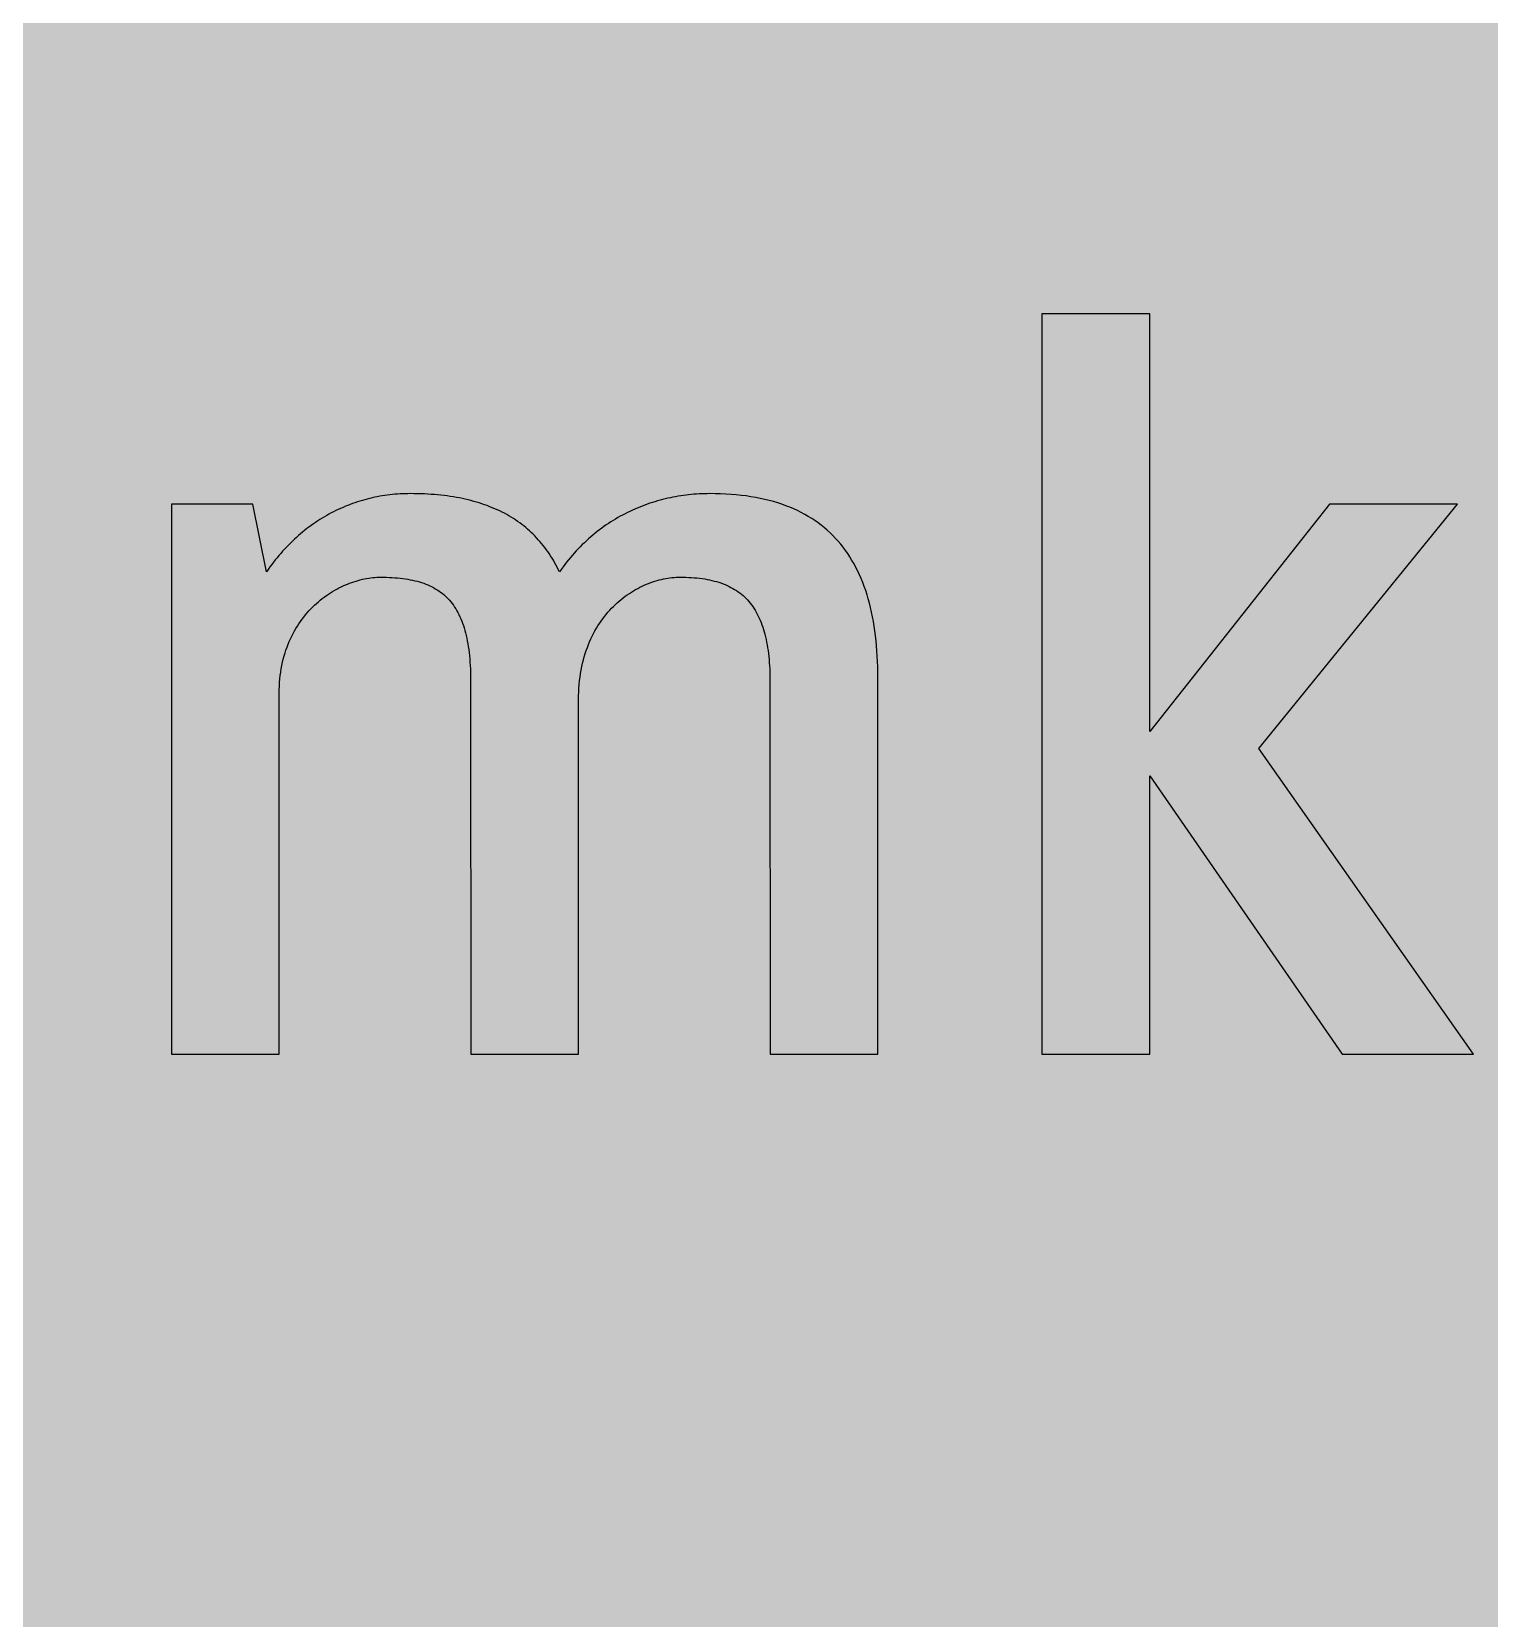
# Model space of a CAD drawing. Header units: millimetres. Extents: x 0 to 212, y 0 to 318.
# Drawn here: x 81.6 to 154.5, y 158.8 to 238.2 of the extents above; entities that cross this region are included whole.
import ezdxf

# ---------------------------------------------------------------- set-up
doc = ezdxf.new("R2010")
doc.units = ezdxf.units.MM

msp = doc.modelspace()

# ---------------------------------------------------------------- hatches: boundary and pattern name
for color, points in [(40, [(14.1633, 0.0536), (13.9878, 0.0533), (13.8125, 0.0559), (13.6373, 0.061), (13.462, 0.0686), (13.2893, 0.0787), (13.114, 0.0914), (12.9413, 0.1041), (12.7686, 0.1219), (12.5959, 0.1397), (12.4231, 0.16), (12.2504, 0.1829), (12.0777, 0.2057), (11.9075, 0.2337), (11.7373, 0.2616), (11.5672, 0.2921), (11.397, 0.3251), (11.2268, 0.3607), (11.0592, 0.3988), (10.8915, 0.4369), (10.7239, 0.4775), (10.5562, 0.5207), (10.3886, 0.5664), (10.2235, 0.6121), (10.0584, 0.6629), (9.8933, 0.7137), (9.7307, 0.7671), (9.5682, 0.8204), (9.4056, 0.8788), (9.2431, 0.9373), (9.083, 0.9982), (8.923, 1.0617), (8.763, 1.1252), (8.6055, 1.1938), (8.4455, 1.2624), (8.2906, 1.331), (8.1331, 1.4046), (7.9781, 1.4783), (7.8232, 1.5545), (7.6708, 1.6332), (7.5184, 1.7145), (7.366, 1.7958), (7.2161, 1.8796), (7.0663, 1.966), (6.919, 2.0523), (6.7716, 2.1438), (6.6243, 2.2352), (6.4795, 2.3266), (6.3348, 2.4232), (6.19, 2.5197), (6.0477, 2.6187), (5.908, 2.7178), (5.7683, 2.8194), (5.6286, 2.9235), (5.4915, 3.0302), (5.3543, 3.1369), (5.2197, 3.2461), (5.0851, 3.3579), (4.953, 3.4722), (4.8209, 3.5865), (4.6914, 3.7033), (4.5644, 3.8202), (4.4348, 3.9395), (4.3104, 4.0615), (4.1859, 4.1859), (4.0615, 4.3104), (3.9395, 4.4348), (3.8202, 4.5618), (3.7033, 4.6914), (3.5865, 4.8209), (3.4722, 4.953), (3.3579, 5.0851), (3.2487, 5.2197), (3.1369, 5.3543), (3.0302, 5.4915), (2.9235, 5.6286), (2.8194, 5.7683), (2.7178, 5.908), (2.6187, 6.0477), (2.5197, 6.19), (2.4232, 6.3348), (2.3266, 6.477), (2.2352, 6.6243), (2.1438, 6.7691), (2.0523, 6.9164), (1.966, 7.0663), (1.8796, 7.2161), (1.7958, 7.366), (1.7145, 7.5184), (1.6332, 7.6708), (1.5545, 7.8232), (1.4783, 7.9781), (1.4046, 8.1331), (1.331, 8.2906), (1.2598, 8.4455), (1.1913, 8.603), (1.1252, 8.763), (1.0592, 8.923), (0.9982, 9.083), (0.9373, 9.2431), (0.8763, 9.4056), (0.8204, 9.5682), (0.7645, 9.7307), (0.7112, 9.8933), (0.6604, 10.0584), (0.6121, 10.2235), (0.5639, 10.3911), (0.5207, 10.5562), (0.4775, 10.7239), (0.4343, 10.8915), (0.3962, 11.0592), (0.3607, 11.2268), (0.3251, 11.397), (0.2921, 11.5672), (0.2616, 11.7373), (0.2311, 11.9075), (0.2057, 12.0802), (0.1803, 12.2504), (0.1575, 12.4231), (0.1372, 12.5959), (0.1194, 12.7686), (0.1041, 12.9413), (0.0889, 13.1166), (0.0787, 13.2893), (0.0686, 13.4645), (0.061, 13.6373), (0.0559, 13.8125), (0.0508, 13.9878), (0.0508, 14.163), (0.0522, 303.4425), (0.0508, 303.6164), (0.0559, 303.7916), (0.061, 303.9669), (0.0686, 304.1396), (0.0787, 304.3149), (0.0889, 304.4876), (0.1041, 304.6628), (0.1194, 304.8356), (0.1372, 305.0083), (0.1575, 305.181), (0.1803, 305.3537), (0.2057, 305.5239), (0.2311, 305.6966), (0.2616, 305.8668), (0.2921, 306.037), (0.3251, 306.2072), (0.3607, 306.3748), (0.3962, 306.545), (0.4343, 306.7126), (0.4775, 306.8803), (0.5207, 307.0479), (0.5639, 307.213), (0.6121, 307.3781), (0.6604, 307.5432), (0.7112, 307.7083), (0.7645, 307.8734), (0.8204, 308.036), (0.8763, 308.1985), (0.9373, 308.3611), (0.9982, 308.5211), (1.0592, 308.6811), (1.1252, 308.8411), (1.1913, 308.9986), (1.2598, 309.1561), (1.331, 309.3136), (1.4046, 309.4685), (1.4783, 309.626), (1.5545, 309.7784), (1.6332, 309.9333), (1.7145, 310.0857), (1.7958, 310.2356), (1.8796, 310.388), (1.966, 310.5379), (2.0523, 310.6852), (2.1438, 310.8325), (2.2352, 310.9798), (2.3266, 311.1246), (2.4232, 311.2694), (2.5197, 311.4116), (2.6187, 311.5539), (2.7178, 311.6961), (2.8194, 311.8358), (2.9235, 311.9755), (3.0302, 312.1127), (3.1369, 312.2473), (3.2487, 312.3844), (3.3579, 312.5165), (3.4722, 312.6486), (3.5865, 312.7807), (3.7033, 312.9102), (3.8202, 313.0398), (3.9395, 313.1668), (4.0615, 313.2938), (4.1859, 313.4182), (4.3104, 313.5401), (4.4348, 313.6621), (4.5644, 313.784), (4.6914, 313.9008), (4.8209, 314.0177), (4.953, 314.132), (5.0851, 314.2437), (5.2197, 314.3555), (5.3543, 314.4647), (5.4915, 314.5739), (5.6286, 314.6781), (5.7683, 314.7822), (5.908, 314.8838), (6.0477, 314.9854), (6.19, 315.0845), (6.3348, 315.181), (6.4795, 315.275), (6.6243, 315.3689), (6.7716, 315.4604), (6.919, 315.5493), (7.0663, 315.6382), (7.2161, 315.7245), (7.366, 315.8084), (7.5184, 315.8896), (7.6708, 315.9709), (7.8232, 316.0471), (7.9781, 316.1233), (8.1331, 316.1995), (8.2906, 316.2706), (8.4455, 316.3418), (8.6055, 316.4103), (8.763, 316.4789), (8.923, 316.5424), (9.083, 316.6059), (9.2431, 316.6669), (9.4056, 316.7253), (9.5682, 316.7837), (9.7307, 316.8371), (9.8933, 316.8904), (10.0584, 316.9412), (10.2235, 316.992), (10.3886, 317.0377), (10.5562, 317.0834), (10.7239, 317.1266), (10.8915, 317.1673), (11.0592, 317.2079), (11.2268, 317.2435), (11.397, 317.279), (11.5672, 317.312), (11.7373, 317.3425), (11.9075, 317.3705), (12.0777, 317.3984), (12.2504, 317.4213), (12.4231, 317.4441), (12.5959, 317.4644), (12.7686, 317.4822), (12.9413, 317.5), (13.114, 317.5127), (13.2893, 317.5254), (13.462, 317.5356), (13.6373, 317.5432), (13.8125, 317.5483), (13.9878, 317.5508), (14.163, 317.5533), (197.6078, 317.5536), (197.7822, 317.5508), (197.9574, 317.5483), (198.1327, 317.5432), (198.3054, 317.5356), (198.4807, 317.5254), (198.6534, 317.5127), (198.8287, 317.5), (199.0014, 317.4822), (199.1741, 317.4644), (199.3468, 317.4441), (199.5195, 317.4213), (199.6897, 317.3984), (199.8624, 317.3705), (200.0326, 317.3425), (200.2028, 317.312), (200.373, 317.279), (200.5432, 317.2435), (200.7108, 317.2079), (200.8784, 317.1673), (201.0461, 317.1266), (201.2137, 317.0834), (201.3788, 317.0377), (201.5465, 316.992), (201.7116, 316.9412), (201.8767, 316.8904), (202.0392, 316.8371), (202.2018, 316.7837), (202.3643, 316.7253), (202.5269, 316.6669), (202.6869, 316.6059), (202.8469, 316.5424), (203.007, 316.4789), (203.167, 316.4103), (203.3245, 316.3418), (203.4794, 316.2706), (203.6369, 316.1995), (203.7918, 316.1233), (203.9468, 316.0471), (204.0992, 315.9709), (204.2516, 315.8896), (204.404, 315.8084), (204.5538, 315.7245), (204.7037, 315.6382), (204.8535, 315.5493), (205.0009, 315.4604), (205.1456, 315.3689), (205.293, 315.275), (205.4352, 315.181), (205.58, 315.0845), (205.7222, 314.9854), (205.8619, 314.8838), (206.0016, 314.7822), (206.1413, 314.6781), (206.2785, 314.5739), (206.4156, 314.4647), (206.5503, 314.3555), (206.6849, 314.2437), (206.817, 314.132), (206.949, 314.0177), (207.0786, 313.9008), (207.2081, 313.784), (207.3351, 313.6621), (207.4596, 313.5401), (207.584, 313.4182), (207.7085, 313.2938), (207.8304, 313.1668), (207.9498, 313.0398), (208.0666, 312.9102), (208.1835, 312.7807), (208.2978, 312.6486), (208.4121, 312.5165), (208.5238, 312.3844), (208.6331, 312.2473), (208.7397, 312.1127), (208.8464, 311.9755), (208.9506, 311.8358), (209.0522, 311.6961), (209.1512, 311.5539), (209.2503, 311.4116), (209.3468, 311.2694), (209.4433, 311.1246), (209.5348, 310.9798), (209.6262, 310.8325), (209.7176, 310.6852), (209.804, 310.5379), (209.8904, 310.388), (209.9742, 310.2356), (210.0555, 310.0857), (210.1367, 309.9333), (210.2155, 309.7784), (210.2917, 309.626), (210.3653, 309.4685), (210.439, 309.3136), (210.5076, 309.1561), (210.5762, 308.9986), (210.6447, 308.8411), (210.7082, 308.6811), (210.7717, 308.5211), (210.8327, 308.3611), (210.8911, 308.1985), (210.9495, 308.036), (211.0029, 307.8734), (211.0562, 307.7083), (211.107, 307.5432), (211.1578, 307.3781), (211.2035, 307.213), (211.2493, 307.0479), (211.2924, 306.8803), (211.3331, 306.7126), (211.3712, 306.545), (211.4093, 306.3748), (211.4448, 306.2072), (211.4779, 306.037), (211.5083, 305.8668), (211.5363, 305.6966), (211.5642, 305.5239), (211.5871, 305.3537), (211.6099, 305.181), (211.6303, 305.0083), (211.648, 304.8356), (211.6658, 304.6628), (211.6785, 304.4876), (211.6912, 304.3149), (211.7014, 304.1396), (211.709, 303.9669), (211.7141, 303.7916), (211.7166, 303.6164), (211.7166, 303.4411), (211.7189, 14.1647), (211.7166, 13.9878), (211.7141, 13.8125), (211.709, 13.6373), (211.7014, 13.4645), (211.6912, 13.2893), (211.6785, 13.1166), (211.6658, 12.9413), (211.648, 12.7686), (211.6303, 12.5959), (211.6099, 12.4231), (211.5871, 12.2504), (211.5642, 12.0802), (211.5363, 11.9075), (211.5083, 11.7373), (211.4779, 11.5672), (211.4448, 11.397), (211.4093, 11.2268), (211.3712, 11.0592), (211.3331, 10.8915), (211.2924, 10.7239), (211.2493, 10.5562), (211.2035, 10.3911), (211.1578, 10.2235), (211.107, 10.0584), (211.0562, 9.8933), (211.0029, 9.7307), (210.9495, 9.5682), (210.8911, 9.4056), (210.8327, 9.2431), (210.7717, 9.083), (210.7082, 8.923), (210.6447, 8.763), (210.5762, 8.603), (210.5076, 8.4455), (210.439, 8.2906), (210.3653, 8.1331), (210.2917, 7.9781), (210.2155, 7.8232), (210.1367, 7.6708), (210.0555, 7.5184), (209.9742, 7.366), (209.8904, 7.2161), (209.804, 7.0663), (209.7176, 6.9164), (209.6262, 6.7691), (209.5348, 6.6243), (209.4433, 6.477), (209.3468, 6.3348), (209.2503, 6.19), (209.1512, 6.0477), (209.0522, 5.908), (208.9506, 5.7683), (208.8464, 5.6286), (208.7397, 5.4915), (208.6331, 5.3543), (208.5238, 5.2197), (208.4121, 5.0851), (208.2978, 4.953), (208.1835, 4.8209), (208.0666, 4.6914), (207.9498, 4.5618), (207.8304, 4.4348), (207.7085, 4.3104), (207.584, 4.1859), (207.4596, 4.0615), (207.3351, 3.9395), (207.2081, 3.8202), (207.0786, 3.7033), (206.949, 3.5865), (206.817, 3.4722), (206.6849, 3.3579), (206.5503, 3.2461), (206.4156, 3.1369), (206.2785, 3.0302), (206.1413, 2.9235), (206.0016, 2.8194), (205.8619, 2.7178), (205.7222, 2.6187), (205.58, 2.5197), (205.4352, 2.4232), (205.293, 2.3266), (205.1456, 2.2352), (205.0009, 2.1438), (204.8535, 2.0523), (204.7037, 1.966), (204.5538, 1.8796), (204.404, 1.7958), (204.2516, 1.7145), (204.0992, 1.6332), (203.9468, 1.5545), (203.7918, 1.4783), (203.6369, 1.4046), (203.4794, 1.331), (203.3245, 1.2624), (203.167, 1.1938), (203.007, 1.1252), (202.8469, 1.0617), (202.6869, 0.9982), (202.5269, 0.9373), (202.3643, 0.8788), (202.2018, 0.8204), (202.0392, 0.7671), (201.8767, 0.7137), (201.7116, 0.6629), (201.5465, 0.6121), (201.3788, 0.5664), (201.2137, 0.5207), (201.0461, 0.4775), (200.8784, 0.4369), (200.7108, 0.3988), (200.5432, 0.3607), (200.373, 0.3251), (200.2028, 0.2921), (200.0326, 0.2616), (199.8624, 0.2337), (199.6897, 0.2057), (199.5195, 0.1829), (199.3468, 0.16), (199.1741, 0.1397), (199.0014, 0.1219), (198.8287, 0.1041), (198.6534, 0.0914), (198.4807, 0.0787), (198.3054, 0.0686), (198.1327, 0.061), (197.9574, 0.0559), (197.7822, 0.0533), (197.6069, 0.0533)]), (59, [(137.5311, 187.0258), (137.5311, 200.9426), (147.1605, 187.0258), (153.7229, 187.0258), (142.9812, 202.3177), (152.9292, 214.5411), (146.527, 214.5411), (137.5311, 203.1654), (137.5311, 224.0661), (132.1333, 224.0661), (132.1333, 187.0258)]), (59, [(108.9561, 187.0258), (108.9561, 204.7529), (108.9558, 204.9501), (108.9635, 205.1456), (108.9736, 205.3387), (108.9889, 205.5266), (109.0066, 205.7121), (109.0295, 205.8924), (109.0574, 206.0702), (109.0854, 206.2455), (109.1209, 206.4156), (109.1565, 206.5833), (109.1971, 206.7484), (109.2429, 206.9084), (109.2886, 207.0659), (109.3394, 207.2208), (109.3953, 207.3707), (109.4511, 207.518), (109.5096, 207.6628), (109.5731, 207.8025), (109.6391, 207.9396), (109.7077, 208.0743), (109.7763, 208.2038), (109.8499, 208.3333), (109.9261, 208.4553), (110.0049, 208.5772), (110.0836, 208.694), (110.1674, 208.8083), (110.2512, 208.9201), (110.3376, 209.0268), (110.4265, 209.1334), (110.5154, 209.235), (110.6068, 209.3316), (110.7008, 209.4281), (110.7948, 209.5195), (110.8913, 209.6084), (110.9904, 209.6948), (111.0894, 209.7761), (111.1885, 209.8573), (111.2901, 209.9335), (111.3942, 210.0072), (111.4958, 210.0783), (111.6, 210.1444), (111.7067, 210.2079), (111.8108, 210.2714), (111.9175, 210.3298), (112.0242, 210.3831), (112.1334, 210.4365), (112.2401, 210.4873), (112.3467, 210.533), (112.456, 210.5762), (112.5626, 210.6168), (112.6719, 210.6549), (112.7785, 210.6905), (112.8878, 210.7209), (112.9944, 210.7514), (113.1011, 210.7768), (113.2078, 210.8022), (113.3145, 210.8225), (113.4186, 210.8403), (113.5253, 210.8556), (113.6294, 210.8683), (113.731, 210.8759), (113.8326, 210.8835), (113.9342, 210.8886), (114.0333, 210.8886), (114.1806, 210.8886), (114.3254, 210.886), (114.4676, 210.8784), (114.6073, 210.8708), (114.7445, 210.8606), (114.8791, 210.8505), (115.0112, 210.8352), (115.1382, 210.8175), (115.2652, 210.7997), (115.3897, 210.7768), (115.509, 210.754), (115.6284, 210.7286), (115.7453, 210.6981), (115.857, 210.6676), (115.9688, 210.6346), (116.0755, 210.599), (116.1821, 210.5584), (116.2863, 210.5177), (116.3853, 210.4746), (116.4844, 210.4288), (116.5809, 210.3806), (116.6724, 210.3298), (116.7638, 210.2764), (116.8527, 210.218), (116.9391, 210.1596), (117.0229, 210.0986), (117.1042, 210.0351), (117.1829, 209.9666), (117.2591, 209.898), (117.3328, 209.8243), (117.4039, 209.7507), (117.475, 209.6719), (117.541, 209.5906), (117.6045, 209.5068), (117.668, 209.4205), (117.729, 209.3316), (117.7849, 209.2401), (117.8408, 209.1436), (117.8941, 209.0471), (117.9449, 208.9455), (117.9957, 208.8413), (118.0414, 208.7347), (118.0871, 208.6254), (118.1278, 208.5137), (118.1684, 208.3968), (118.2065, 208.2775), (118.2421, 208.1555), (118.2751, 208.0311), (118.3081, 207.9041), (118.3361, 207.772), (118.364, 207.6374), (118.3894, 207.5002), (118.4123, 207.3605), (118.4326, 207.2157), (118.4529, 207.0684), (118.4681, 206.9186), (118.4834, 206.7662), (118.4961, 206.6087), (118.5088, 206.4487), (118.5164, 206.2836), (118.524, 206.1185), (118.5291, 205.9483), (118.5316, 205.7756), (118.5316, 205.5978), (118.5333, 187.0258), (123.9312, 187.0258), (123.9312, 205.8635), (123.9291, 206.1388), (123.9215, 206.4106), (123.9139, 206.6773), (123.9012, 206.9414), (123.8834, 207.203), (123.8631, 207.4596), (123.8402, 207.711), (123.8123, 207.96), (123.7793, 208.2038), (123.7437, 208.4426), (123.7056, 208.6788), (123.6624, 208.9125), (123.6142, 209.1411), (123.5634, 209.3646), (123.5075, 209.5856), (123.4491, 209.8015), (123.3856, 210.0123), (123.3195, 210.2206), (123.2484, 210.4238), (123.1722, 210.6244), (123.0935, 210.8175), (123.0097, 211.0105), (122.9208, 211.1959), (122.8293, 211.3788), (122.7353, 211.5566), (122.6337, 211.7319), (122.5296, 211.902), (122.4229, 212.0671), (122.3086, 212.2297), (122.1918, 212.3872), (122.0699, 212.5396), (121.9454, 212.6869), (121.8159, 212.8317), (121.6812, 212.9714), (121.5415, 213.106), (121.3993, 213.2381), (121.252, 213.3651), (121.0996, 213.487), (120.9446, 213.6038), (120.7821, 213.7181), (120.617, 213.8274), (120.4468, 213.9315), (120.2715, 214.0306), (120.0937, 214.1271), (119.9109, 214.2185), (119.7204, 214.3049), (119.5273, 214.3862), (119.3317, 214.4649), (119.1285, 214.536), (118.9203, 214.6046), (118.7094, 214.6681), (118.4935, 214.7265), (118.2726, 214.7824), (118.0465, 214.8307), (117.8154, 214.8764), (117.5791, 214.917), (117.3378, 214.9526), (117.0915, 214.9831), (116.8425, 215.0085), (116.586, 215.0313), (116.3269, 215.0466), (116.0602, 215.0593), (115.791, 215.0669), (115.5167, 215.0694), (115.3846, 215.0669), (115.2525, 215.0643), (115.1204, 215.0618), (114.9883, 215.0542), (114.8588, 215.0466), (114.7267, 215.0364), (114.5946, 215.0237), (114.4626, 215.011), (114.333, 214.9958), (114.2009, 214.978), (114.0689, 214.9602), (113.9393, 214.9399), (113.8098, 214.917), (113.6777, 214.8916), (113.5482, 214.8662), (113.4186, 214.8357), (113.2891, 214.8053), (113.1595, 214.7748), (113.0325, 214.7392), (112.903, 214.7037), (112.776, 214.6656), (112.6465, 214.6275), (112.5195, 214.5843), (112.395, 214.5411), (112.268, 214.4954), (112.141, 214.4497), (112.0165, 214.3989), (111.8921, 214.3481), (111.7676, 214.2947), (111.6457, 214.2388), (111.5238, 214.183), (111.4019, 214.122), (111.2799, 214.061), (111.1606, 214.0001), (111.0386, 213.934), (110.9218, 213.868), (110.8024, 213.7969), (110.6856, 213.7258), (110.5687, 213.6546), (110.4519, 213.5784), (110.3376, 213.5022), (110.2233, 213.421), (110.1115, 213.3397), (109.9998, 213.2584), (109.888, 213.172), (109.7788, 213.0857), (109.6696, 212.9942), (109.5629, 212.9028), (109.4562, 212.8114), (109.3495, 212.7148), (109.2454, 212.6158), (109.1413, 212.5167), (109.0397, 212.4151), (108.9381, 212.311), (108.839, 212.2043), (108.7399, 212.0976), (108.6434, 211.9859), (108.5469, 211.8741), (108.4529, 211.7598), (108.3589, 211.643), (108.2675, 211.5236), (108.1786, 211.4017), (108.0897, 211.2797), (108.0008, 211.1527), (107.9424, 211.2747), (107.884, 211.394), (107.823, 211.5109), (107.7595, 211.6252), (107.6935, 211.7369), (107.6274, 211.8487), (107.5588, 211.9579), (107.4877, 212.0671), (107.4141, 212.1713), (107.3404, 212.2754), (107.2642, 212.377), (107.188, 212.4786), (107.1067, 212.5751), (107.0254, 212.6717), (106.9416, 212.7656), (106.8578, 212.8596), (106.7714, 212.9511), (106.6825, 213.0374), (106.5911, 213.1263), (106.4997, 213.2101), (106.4057, 213.294), (106.3092, 213.3752), (106.2101, 213.454), (106.111, 213.5327), (106.0094, 213.6064), (105.9053, 213.68), (105.7986, 213.7537), (105.6919, 213.8223), (105.5827, 213.8909), (105.471, 213.9569), (105.3592, 214.0204), (105.2424, 214.0839), (105.1255, 214.1449), (105.0087, 214.2033), (104.8868, 214.2592), (104.7648, 214.315), (104.6404, 214.3658), (104.5134, 214.4166), (104.3838, 214.4674), (104.2543, 214.5132), (104.1222, 214.5589), (103.9876, 214.6021), (103.853, 214.6427), (103.7133, 214.6833), (103.5736, 214.7214), (103.4313, 214.757), (103.2891, 214.79), (103.1418, 214.823), (102.9945, 214.851), (102.8446, 214.8789), (102.6922, 214.9069), (102.5398, 214.9297), (102.3849, 214.9526), (102.2274, 214.9729), (102.0674, 214.9907), (101.9048, 215.0059), (101.7422, 215.0212), (101.5771, 215.0339), (101.4095, 215.044), (101.2393, 215.0542), (101.0666, 215.0593), (100.8939, 215.0643), (100.7186, 215.0669), (100.5408, 215.0694), (100.4113, 215.0669), (100.2817, 215.0643), (100.1547, 215.0618), (100.0252, 215.0542), (99.8982, 215.0466), (99.7687, 215.0364), (99.6417, 215.0237), (99.5147, 215.0085), (99.3877, 214.9932), (99.2607, 214.9754), (99.1337, 214.9551), (99.0092, 214.9348), (98.8822, 214.9119), (98.7577, 214.8865), (98.6333, 214.8586), (98.5088, 214.8281), (98.3844, 214.7976), (98.2599, 214.7646), (98.138, 214.7316), (98.0135, 214.6935), (97.8916, 214.6554), (97.7697, 214.6148), (97.6478, 214.5716), (97.5284, 214.5284), (97.409, 214.4827), (97.2896, 214.4344), (97.1702, 214.3836), (97.0509, 214.3303), (96.934, 214.2769), (96.8172, 214.2211), (96.7003, 214.1626), (96.5835, 214.1042), (96.4692, 214.0407), (96.3549, 213.9772), (96.2431, 213.9137), (96.1288, 213.8451), (96.0171, 213.7766), (95.9053, 213.7029), (95.7961, 213.6318), (95.6869, 213.5556), (95.5777, 213.4768), (95.4684, 213.3981), (95.3618, 213.3168), (95.2551, 213.2355), (95.1509, 213.1492), (95.0468, 213.0628), (94.9427, 212.9739), (94.8411, 212.8825), (94.7395, 212.7885), (94.6379, 212.6945), (94.5388, 212.5955), (94.4397, 212.4989), (94.3432, 212.3973), (94.2467, 212.2932), (94.1502, 212.1891), (94.0562, 212.0824), (93.9648, 211.9732), (93.8708, 211.8614), (93.7819, 211.7496), (93.6904, 211.6328), (93.6015, 211.516), (93.5152, 211.3991), (93.4288, 211.2772), (93.345, 211.1527), (92.6564, 214.5411), (88.5832, 214.5411), (88.5832, 187.0258), (93.9793, 187.0258), (93.9793, 205.0697), (93.98, 205.2549), (93.9876, 205.4377), (93.9978, 205.6181), (94.013, 205.7959), (94.0308, 205.9711), (94.0537, 206.1413), (94.0816, 206.309), (94.1121, 206.4741), (94.1451, 206.6341), (94.1832, 206.7916), (94.2264, 206.9465), (94.2696, 207.0989), (94.3178, 207.2462), (94.3686, 207.3935), (94.4245, 207.5358), (94.4804, 207.6755), (94.5413, 207.8101), (94.6048, 207.9422), (94.6709, 208.0743), (94.7395, 208.2013), (94.8131, 208.3232), (94.8868, 208.4451), (94.963, 208.5619), (95.0417, 208.6762), (95.123, 208.788), (95.2043, 208.8972), (95.2906, 209.0039), (95.377, 209.1055), (95.4659, 209.2046), (95.5573, 209.3011), (95.6513, 209.3951), (95.7453, 209.4865), (95.8393, 209.5754), (95.9383, 209.6592), (96.0349, 209.7405), (96.1339, 209.8192), (96.2355, 209.8954), (96.3371, 209.9691), (96.4413, 210.0402), (96.5454, 210.1088), (96.6495, 210.1723), (96.7537, 210.2333), (96.8604, 210.2942), (96.967, 210.3501), (97.0737, 210.4034), (97.1804, 210.4517), (97.2871, 210.5), (97.3938, 210.5457), (97.5004, 210.5863), (97.6097, 210.627), (97.7163, 210.6625), (97.823, 210.6955), (97.9297, 210.7286), (98.0364, 210.7565), (98.1431, 210.7819), (98.2472, 210.8048), (98.3539, 210.8251), (98.4555, 210.8403), (98.5596, 210.8556), (98.6612, 210.8683), (98.7628, 210.8784), (98.8619, 210.8835), (98.9609, 210.8886), (99.06, 210.8886), (99.2073, 210.8886), (99.3521, 210.886), (99.4943, 210.881), (99.634, 210.8733), (99.7687, 210.8632), (99.9033, 210.853), (100.0354, 210.8403), (100.1649, 210.8251), (100.2894, 210.8073), (100.4138, 210.787), (100.5357, 210.7641), (100.6526, 210.7413), (100.7694, 210.7133), (100.8812, 210.6854), (100.9929, 210.6549), (101.1022, 210.6193), (101.2063, 210.5838), (101.3104, 210.5457), (101.412, 210.505), (101.5086, 210.4619), (101.6051, 210.4161), (101.6991, 210.3653), (101.788, 210.3145), (101.8769, 210.2612), (101.9632, 210.2053), (102.047, 210.1444), (102.1283, 210.0834), (102.2071, 210.0199), (102.2833, 209.9513), (102.3569, 209.8802), (102.428, 209.8065), (102.4992, 209.7329), (102.5652, 209.6516), (102.6312, 209.5703), (102.6922, 209.4865), (102.7532, 209.3976), (102.8116, 209.3062), (102.8675, 209.2122), (102.9208, 209.1157), (102.9716, 209.0166), (103.0199, 208.9125), (103.0656, 208.8058), (103.1113, 208.6966), (103.1545, 208.5848), (103.1926, 208.468), (103.2307, 208.3486), (103.2662, 208.2241), (103.3018, 208.0997), (103.3323, 207.9701), (103.3628, 207.8355), (103.3882, 207.7009), (103.4136, 207.5586), (103.4364, 207.4164), (103.4593, 207.2691), (103.4771, 207.1192), (103.4948, 206.9643), (103.5101, 206.8068), (103.5228, 206.6442), (103.5329, 206.4791), (103.5406, 206.3115), (103.5482, 206.1388), (103.5533, 205.961), (103.5558, 205.7806), (103.5558, 205.5978), (103.5583, 187.0258)])]:
    msp.add_hatch(color=color).paths.add_polyline_path(points)

# ---------------------------------------------------------------- linework, layer by layer
at = {"color": 59}
for points in [[(137.5311, 187.0258), (137.5311, 200.9426), (147.1605, 187.0258), (153.7229, 187.0258), (142.9812, 202.3177), (152.9292, 214.5411), (146.527, 214.5411), (137.5311, 203.1654), (137.5311, 224.0661), (132.1333, 224.0661), (132.1333, 187.0258), (137.5311, 187.0258)], [(108.9561, 187.0258), (108.9561, 204.7529), (108.9558, 204.9501), (108.9635, 205.1456), (108.9736, 205.3387), (108.9889, 205.5266), (109.0066, 205.7121), (109.0295, 205.8924), (109.0574, 206.0702), (109.0854, 206.2455), (109.1209, 206.4156), (109.1565, 206.5833), (109.1971, 206.7484), (109.2429, 206.9084), (109.2886, 207.0659), (109.3394, 207.2208), (109.3953, 207.3707), (109.4511, 207.518), (109.5096, 207.6628), (109.5731, 207.8025), (109.6391, 207.9396), (109.7077, 208.0743), (109.7763, 208.2038), (109.8499, 208.3333), (109.9261, 208.4553), (110.0049, 208.5772), (110.0836, 208.694), (110.1674, 208.8083), (110.2512, 208.9201), (110.3376, 209.0268), (110.4265, 209.1334), (110.5154, 209.235), (110.6068, 209.3316), (110.7008, 209.4281), (110.7948, 209.5195), (110.8913, 209.6084), (110.9904, 209.6948), (111.0894, 209.7761), (111.1885, 209.8573), (111.2901, 209.9335), (111.3942, 210.0072), (111.4958, 210.0783), (111.6, 210.1444), (111.7067, 210.2079), (111.8108, 210.2714), (111.9175, 210.3298), (112.0242, 210.3831), (112.1334, 210.4365), (112.2401, 210.4873), (112.3467, 210.533), (112.456, 210.5762), (112.5626, 210.6168), (112.6719, 210.6549), (112.7785, 210.6905), (112.8878, 210.7209), (112.9944, 210.7514), (113.1011, 210.7768), (113.2078, 210.8022), (113.3145, 210.8225), (113.4186, 210.8403), (113.5253, 210.8556), (113.6294, 210.8683), (113.731, 210.8759), (113.8326, 210.8835), (113.9342, 210.8886), (114.0333, 210.8886), (114.1806, 210.8886), (114.3254, 210.886), (114.4676, 210.8784), (114.6073, 210.8708), (114.7445, 210.8606), (114.8791, 210.8505), (115.0112, 210.8352), (115.1382, 210.8175), (115.2652, 210.7997), (115.3897, 210.7768), (115.509, 210.754), (115.6284, 210.7286), (115.7453, 210.6981), (115.857, 210.6676), (115.9688, 210.6346), (116.0755, 210.599), (116.1821, 210.5584), (116.2863, 210.5177), (116.3853, 210.4746), (116.4844, 210.4288), (116.5809, 210.3806), (116.6724, 210.3298), (116.7638, 210.2764), (116.8527, 210.218), (116.9391, 210.1596), (117.0229, 210.0986), (117.1042, 210.0351), (117.1829, 209.9666), (117.2591, 209.898), (117.3328, 209.8243), (117.4039, 209.7507), (117.475, 209.6719), (117.541, 209.5906), (117.6045, 209.5068), (117.668, 209.4205), (117.729, 209.3316), (117.7849, 209.2401), (117.8408, 209.1436), (117.8941, 209.0471), (117.9449, 208.9455), (117.9957, 208.8413), (118.0414, 208.7347), (118.0871, 208.6254), (118.1278, 208.5137), (118.1684, 208.3968), (118.2065, 208.2775), (118.2421, 208.1555), (118.2751, 208.0311), (118.3081, 207.9041), (118.3361, 207.772), (118.364, 207.6374), (118.3894, 207.5002), (118.4123, 207.3605), (118.4326, 207.2157), (118.4529, 207.0684), (118.4681, 206.9186), (118.4834, 206.7662), (118.4961, 206.6087), (118.5088, 206.4487), (118.5164, 206.2836), (118.524, 206.1185), (118.5291, 205.9483), (118.5316, 205.7756), (118.5316, 205.5978), (118.5333, 187.0258), (123.9312, 187.0258), (123.9312, 205.8635), (123.9291, 206.1388), (123.9215, 206.4106), (123.9139, 206.6773), (123.9012, 206.9414), (123.8834, 207.203), (123.8631, 207.4596), (123.8402, 207.711), (123.8123, 207.96), (123.7793, 208.2038), (123.7437, 208.4426), (123.7056, 208.6788), (123.6624, 208.9125), (123.6142, 209.1411), (123.5634, 209.3646), (123.5075, 209.5856), (123.4491, 209.8015), (123.3856, 210.0123), (123.3195, 210.2206), (123.2484, 210.4238), (123.1722, 210.6244), (123.0935, 210.8175), (123.0097, 211.0105), (122.9208, 211.1959), (122.8293, 211.3788), (122.7353, 211.5566), (122.6337, 211.7319), (122.5296, 211.902), (122.4229, 212.0671), (122.3086, 212.2297), (122.1918, 212.3872), (122.0699, 212.5396), (121.9454, 212.6869), (121.8159, 212.8317), (121.6812, 212.9714), (121.5415, 213.106), (121.3993, 213.2381), (121.252, 213.3651), (121.0996, 213.487), (120.9446, 213.6038), (120.7821, 213.7181), (120.617, 213.8274), (120.4468, 213.9315), (120.2715, 214.0306), (120.0937, 214.1271), (119.9109, 214.2185), (119.7204, 214.3049), (119.5273, 214.3862), (119.3317, 214.4649), (119.1285, 214.536), (118.9203, 214.6046), (118.7094, 214.6681), (118.4935, 214.7265), (118.2726, 214.7824), (118.0465, 214.8307), (117.8154, 214.8764), (117.5791, 214.917), (117.3378, 214.9526), (117.0915, 214.9831), (116.8425, 215.0085), (116.586, 215.0313), (116.3269, 215.0466), (116.0602, 215.0593), (115.791, 215.0669), (115.5167, 215.0694), (115.3846, 215.0669), (115.2525, 215.0643), (115.1204, 215.0618), (114.9883, 215.0542), (114.8588, 215.0466), (114.7267, 215.0364), (114.5946, 215.0237), (114.4626, 215.011), (114.333, 214.9958), (114.2009, 214.978), (114.0689, 214.9602), (113.9393, 214.9399), (113.8098, 214.917), (113.6777, 214.8916), (113.5482, 214.8662), (113.4186, 214.8357), (113.2891, 214.8053), (113.1595, 214.7748), (113.0325, 214.7392), (112.903, 214.7037), (112.776, 214.6656), (112.6465, 214.6275), (112.5195, 214.5843), (112.395, 214.5411), (112.268, 214.4954), (112.141, 214.4497), (112.0165, 214.3989), (111.8921, 214.3481), (111.7676, 214.2947), (111.6457, 214.2388), (111.5238, 214.183), (111.4019, 214.122), (111.2799, 214.061), (111.1606, 214.0001), (111.0386, 213.934), (110.9218, 213.868), (110.8024, 213.7969), (110.6856, 213.7258), (110.5687, 213.6546), (110.4519, 213.5784), (110.3376, 213.5022), (110.2233, 213.421), (110.1115, 213.3397), (109.9998, 213.2584), (109.888, 213.172), (109.7788, 213.0857), (109.6696, 212.9942), (109.5629, 212.9028), (109.4562, 212.8114), (109.3495, 212.7148), (109.2454, 212.6158), (109.1413, 212.5167), (109.0397, 212.4151), (108.9381, 212.311), (108.839, 212.2043), (108.7399, 212.0976), (108.6434, 211.9859), (108.5469, 211.8741), (108.4529, 211.7598), (108.3589, 211.643), (108.2675, 211.5236), (108.1786, 211.4017), (108.0897, 211.2797), (108.0008, 211.1527), (107.9424, 211.2747), (107.884, 211.394), (107.823, 211.5109), (107.7595, 211.6252), (107.6935, 211.7369), (107.6274, 211.8487), (107.5588, 211.9579), (107.4877, 212.0671), (107.4141, 212.1713), (107.3404, 212.2754), (107.2642, 212.377), (107.188, 212.4786), (107.1067, 212.5751), (107.0254, 212.6717), (106.9416, 212.7656), (106.8578, 212.8596), (106.7714, 212.9511), (106.6825, 213.0374), (106.5911, 213.1263), (106.4997, 213.2101), (106.4057, 213.294), (106.3092, 213.3752), (106.2101, 213.454), (106.111, 213.5327), (106.0094, 213.6064), (105.9053, 213.68), (105.7986, 213.7537), (105.6919, 213.8223), (105.5827, 213.8909), (105.471, 213.9569), (105.3592, 214.0204), (105.2424, 214.0839), (105.1255, 214.1449), (105.0087, 214.2033), (104.8868, 214.2592), (104.7648, 214.315), (104.6404, 214.3658), (104.5134, 214.4166), (104.3838, 214.4674), (104.2543, 214.5132), (104.1222, 214.5589), (103.9876, 214.6021), (103.853, 214.6427), (103.7133, 214.6833), (103.5736, 214.7214), (103.4313, 214.757), (103.2891, 214.79), (103.1418, 214.823), (102.9945, 214.851), (102.8446, 214.8789), (102.6922, 214.9069), (102.5398, 214.9297), (102.3849, 214.9526), (102.2274, 214.9729), (102.0674, 214.9907), (101.9048, 215.0059), (101.7422, 215.0212), (101.5771, 215.0339), (101.4095, 215.044), (101.2393, 215.0542), (101.0666, 215.0593), (100.8939, 215.0643), (100.7186, 215.0669), (100.5408, 215.0694), (100.4113, 215.0669), (100.2817, 215.0643), (100.1547, 215.0618), (100.0252, 215.0542), (99.8982, 215.0466), (99.7687, 215.0364), (99.6417, 215.0237), (99.5147, 215.0085), (99.3877, 214.9932), (99.2607, 214.9754), (99.1337, 214.9551), (99.0092, 214.9348), (98.8822, 214.9119), (98.7577, 214.8865), (98.6333, 214.8586), (98.5088, 214.8281), (98.3844, 214.7976), (98.2599, 214.7646), (98.138, 214.7316), (98.0135, 214.6935), (97.8916, 214.6554), (97.7697, 214.6148), (97.6478, 214.5716), (97.5284, 214.5284), (97.409, 214.4827), (97.2896, 214.4344), (97.1702, 214.3836), (97.0509, 214.3303), (96.934, 214.2769), (96.8172, 214.2211), (96.7003, 214.1626), (96.5835, 214.1042), (96.4692, 214.0407), (96.3549, 213.9772), (96.2431, 213.9137), (96.1288, 213.8451), (96.0171, 213.7766), (95.9053, 213.7029), (95.7961, 213.6318), (95.6869, 213.5556), (95.5777, 213.4768), (95.4684, 213.3981), (95.3618, 213.3168), (95.2551, 213.2355), (95.1509, 213.1492), (95.0468, 213.0628), (94.9427, 212.9739), (94.8411, 212.8825), (94.7395, 212.7885), (94.6379, 212.6945), (94.5388, 212.5955), (94.4397, 212.4989), (94.3432, 212.3973), (94.2467, 212.2932), (94.1502, 212.1891), (94.0562, 212.0824), (93.9648, 211.9732), (93.8708, 211.8614), (93.7819, 211.7496), (93.6904, 211.6328), (93.6015, 211.516), (93.5152, 211.3991), (93.4288, 211.2772), (93.345, 211.1527), (92.6564, 214.5411), (88.5832, 214.5411), (88.5832, 187.0258), (93.9793, 187.0258), (93.9793, 205.0697), (93.98, 205.2549), (93.9876, 205.4377), (93.9978, 205.6181), (94.013, 205.7959), (94.0308, 205.9711), (94.0537, 206.1413), (94.0816, 206.309), (94.1121, 206.4741), (94.1451, 206.6341), (94.1832, 206.7916), (94.2264, 206.9465), (94.2696, 207.0989), (94.3178, 207.2462), (94.3686, 207.3935), (94.4245, 207.5358), (94.4804, 207.6755), (94.5413, 207.8101), (94.6048, 207.9422), (94.6709, 208.0743), (94.7395, 208.2013), (94.8131, 208.3232), (94.8868, 208.4451), (94.963, 208.5619), (95.0417, 208.6762), (95.123, 208.788), (95.2043, 208.8972), (95.2906, 209.0039), (95.377, 209.1055), (95.4659, 209.2046), (95.5573, 209.3011), (95.6513, 209.3951), (95.7453, 209.4865), (95.8393, 209.5754), (95.9383, 209.6592), (96.0349, 209.7405), (96.1339, 209.8192), (96.2355, 209.8954), (96.3371, 209.9691), (96.4413, 210.0402), (96.5454, 210.1088), (96.6495, 210.1723), (96.7537, 210.2333), (96.8604, 210.2942), (96.967, 210.3501), (97.0737, 210.4034), (97.1804, 210.4517), (97.2871, 210.5), (97.3938, 210.5457), (97.5004, 210.5863), (97.6097, 210.627), (97.7163, 210.6625), (97.823, 210.6955), (97.9297, 210.7286), (98.0364, 210.7565), (98.1431, 210.7819), (98.2472, 210.8048), (98.3539, 210.8251), (98.4555, 210.8403), (98.5596, 210.8556), (98.6612, 210.8683), (98.7628, 210.8784), (98.8619, 210.8835), (98.9609, 210.8886), (99.06, 210.8886), (99.2073, 210.8886), (99.3521, 210.886), (99.4943, 210.881), (99.634, 210.8733), (99.7687, 210.8632), (99.9033, 210.853), (100.0354, 210.8403), (100.1649, 210.8251), (100.2894, 210.8073), (100.4138, 210.787), (100.5357, 210.7641), (100.6526, 210.7413), (100.7694, 210.7133), (100.8812, 210.6854), (100.9929, 210.6549), (101.1022, 210.6193), (101.2063, 210.5838), (101.3104, 210.5457), (101.412, 210.505), (101.5086, 210.4619), (101.6051, 210.4161), (101.6991, 210.3653), (101.788, 210.3145), (101.8769, 210.2612), (101.9632, 210.2053), (102.047, 210.1444), (102.1283, 210.0834), (102.2071, 210.0199), (102.2833, 209.9513), (102.3569, 209.8802), (102.428, 209.8065), (102.4992, 209.7329), (102.5652, 209.6516), (102.6312, 209.5703), (102.6922, 209.4865), (102.7532, 209.3976), (102.8116, 209.3062), (102.8675, 209.2122), (102.9208, 209.1157), (102.9716, 209.0166), (103.0199, 208.9125), (103.0656, 208.8058), (103.1113, 208.6966), (103.1545, 208.5848), (103.1926, 208.468), (103.2307, 208.3486), (103.2662, 208.2241), (103.3018, 208.0997), (103.3323, 207.9701), (103.3628, 207.8355), (103.3882, 207.7009), (103.4136, 207.5586), (103.4364, 207.4164), (103.4593, 207.2691), (103.4771, 207.1192), (103.4948, 206.9643), (103.5101, 206.8068), (103.5228, 206.6442), (103.5329, 206.4791), (103.5406, 206.3115), (103.5482, 206.1388), (103.5533, 205.961), (103.5558, 205.7806), (103.5558, 205.5978), (103.5583, 187.0258), (108.9561, 187.0258)]]:
    msp.add_lwpolyline(points, dxfattribs=at)

doc.saveas('drawing.dxf')
